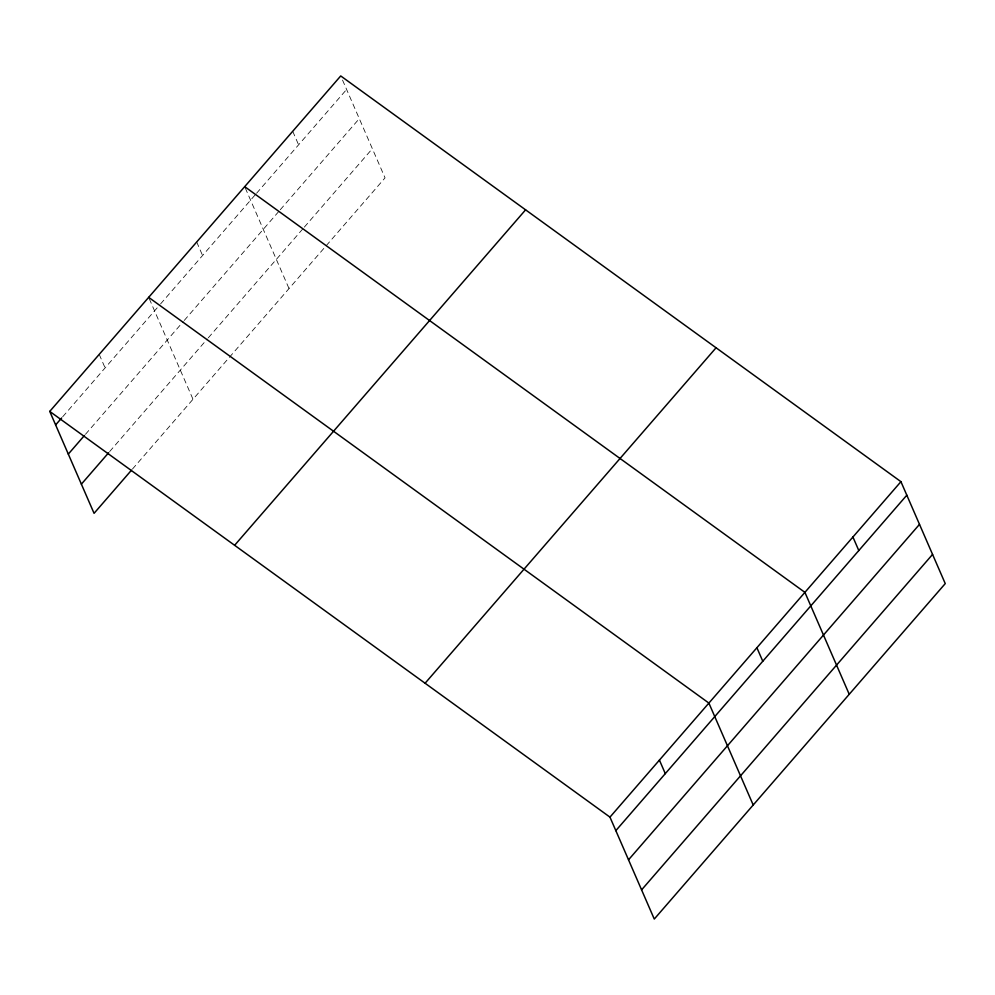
<?xml version="1.0" encoding="UTF-8"?>
<svg xmlns="http://www.w3.org/2000/svg" width="995" height="995" viewBox="0 0 995 995"><rect width="100%" height="100%" fill="white"/><g stroke="black" fill="none" stroke-linecap="round" stroke-linejoin="round"><path stroke-width="0.75" stroke-dasharray="4.97 3.73" d="M62.697 416.781L159.561 305.104M160.556 303.948L255.578 194.398M256.586 193.254L346.608 89.463M85.47 434.317L183.254 321.596M184.249 320.44L279.272 210.89M280.267 209.734L359.294 118.641M109.649 451.568L207.321 338.959M208.316 337.815L303.338 228.265M304.346 227.109L372.354 148.69M132.422 469.105L385.04 177.869L341.322 77.299M292.717 131.303L298.599 144.81M245.292 188.005L289.023 288.562M196.699 241.996L202.57 255.516M149.275 298.711L192.993 399.269M99.214 354.382L105.097 367.901"/><path stroke-width="1.49" d="M49.75 411.408L340.725 75.943L900.935 481.667L945.25 583.592L654.275 919.057L609.96 817.131L49.75 411.408L94.065 513.333L131.415 470.262M55.633 424.927L61.69 417.95M68.307 454.106L84.463 435.474M81.379 484.155L108.642 452.737M234.621 545.297L525.596 209.833M425.089 683.242L716.064 347.777M609.96 817.131L900.935 481.667M615.83 830.651L906.818 495.187M628.517 859.829L919.492 524.365M641.588 889.878L932.564 554.414M244.708 186.65L804.918 592.373L849.232 694.286M148.678 297.356L708.888 703.079L753.203 804.992M852.926 537.026L858.797 550.533M756.896 647.72L762.779 661.24M659.424 760.105L665.294 773.625"/></g></svg>
